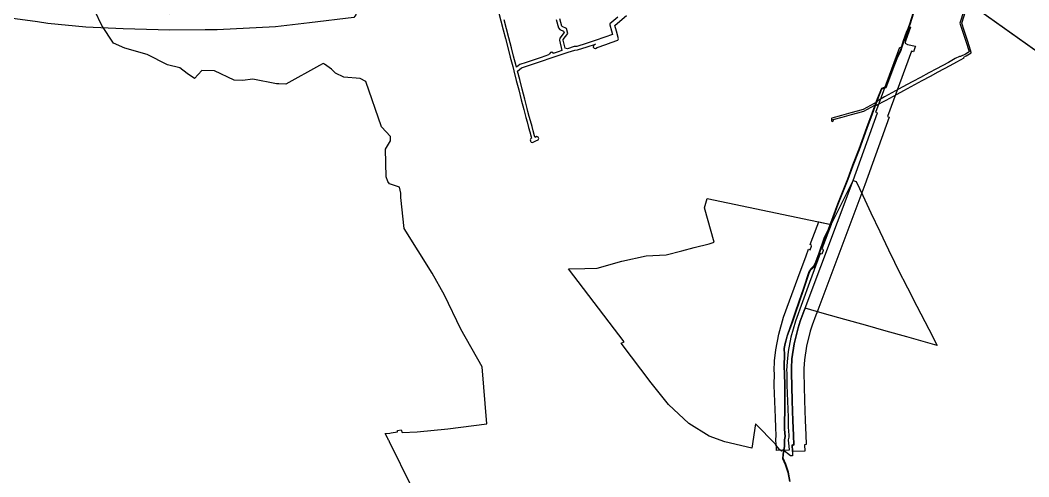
# Model space of a CAD drawing. Extents: x 896 to 2274771, y 652 to 548028.
# Drawn here: x 2229856 to 2235928, y 427913 to 430659 of the extents above; entities that cross this region are included whole.
import ezdxf

# ---------------------------------------------------------------- set-up
doc = ezdxf.new("R2010")
doc.units = 0
doc.header["$MEASUREMENT"] = 0
doc.layers.add('MUNICIPAL', color=14, linetype='CONTINUOUS')
doc.layers.add('Z', color=30, linetype='CONTINUOUS')

msp = doc.modelspace()

# ---------------------------------------------------------------- linework, layer by layer
at = {"layer": 'MUNICIPAL', "linetype": 'Continuous'}
msp.add_lwpolyline([(2232213.92, 427850.1), (2232079.54, 428122.51), (2232076.49, 428128.67), (2232074.12, 428132.3), (2232068.8, 428143.35), (2232067.63, 428146.66), (2232054.32, 428173.65), (2232080.43, 428175.02), (2232088.67, 428176.6), (2232128.48, 428183.46), (2232128.17, 428191.01), (2232149.44, 428196.14), (2232155.25, 428178.95), (2232245.24, 428183.67), (2232431.54, 428201.32), (2232664.79, 428231.81), (2232636.65, 428574.09), (2232509.74, 428800.58), (2232409.98, 429006.03), (2232337.17, 429137.68), (2232167.86, 429405.29), (2232146.67, 429591.71), (2232147.76, 429619.55), (2232139.29, 429654.19), (2232080.32, 429675.38), (2232068.58, 429689.61), (2232059.95, 429716.66), (2232055.98, 429883.47), (2232086.14, 429933.42), (2232086.23, 429959.43), (2232031.38, 430018.55), (2231936.23, 430290.89), (2231902.29, 430307.93), (2231805.28, 430317.23), (2231754.35, 430340.37), (2231729.4, 430364.51), (2231688.28, 430394.46), (2231680.96, 430398.85), (2231657.47, 430385.85), (2231456.05, 430274.46), (2231414.26, 430276.26), (2231398.81, 430276.93), (2231256.3, 430304.99), (2231193.83, 430296.73), (2231144.49, 430298.03), (2231026.37, 430354.2), (2230949.98, 430355.87), (2230906.56, 430308.75), (2230862.4, 430337.74), (2230817.66, 430372.82), (2230743.5, 430391.38), (2230620.7, 430451.81), (2230485.78, 430490.24), (2230417.92, 430520.43), (2230347.23, 430626.57), (2230305.55, 430714.65)], dxfattribs=at)
at = {"layer": 'Z', "linetype": 'Continuous'}
for points in [[(2228883.67, 435504.94), (2245195.5, 423932.21)], [(2228883.67, 435504.94), (2245195.5, 423932.21)], [(2228883.67, 435504.94), (2245194.76, 423931.95)], [(2229784.49, 430774.04), (2229974.71, 430747.83), (2230034.99, 430739.4), (2230258.51, 430716.78), (2230479.17, 430706.83), (2230756.93, 430698.4), (2230970.35, 430702.12), (2231040.35, 430700.93), (2231385.73, 430719.27), (2231585.94, 430742.32), (2231852.53, 430774.36), (2231863.21, 430788.66), (2231875.86, 430691.82), (2231864.93, 430675.23), (2231597.63, 430643), (2231394.11, 430619.58), (2231042.16, 430600.89), (2230970.37, 430602.1), (2230756.29, 430598.38), (2230475.39, 430606.91), (2230251.23, 430617), (2230023.03, 430640.11), (2229960.96, 430648.78), (2229766.34, 430675.69)], [(2232734.99, 430708.56), (2232748.66, 430655.95), (2232762.99, 430601.41), (2232776.82, 430548.44), (2232792.82, 430486.96), (2232806.12, 430436.98), (2232821.57, 430379.85), (2232827.04, 430354.22), (2232842.31, 430296.46), (2232856.97, 430239.62), (2232872.85, 430179.61), (2232887.92, 430121.87), (2232892.16, 430105.05), (2232900.37, 430074.61), (2232907.75, 430047.35), (2232916.8, 430014.61), (2232924.17, 429987.16), (2232932.3, 429957.46), (2232934.71, 429948.72), (2232929.75, 429946.93), (2232925.98, 429938.91), (2232927.87, 429933.69), (2232927.8, 429933.48), (2232928.99, 429930.57), (2232929.55, 429930.31), (2232932.08, 429925.71), (2232940.6, 429923.25), (2232953.04, 429930.11), (2232961.08, 429933.65), (2232975.12, 429939.64), (2232978.43, 429947.87), (2232974.94, 429956.02), (2232966.72, 429959.33), (2232955.33, 429954.46), (2232952.94, 429963.12), (2232944.82, 429992.76), (2232937.45, 430020.23), (2232928.4, 430053), (2232921.03, 430080.19), (2232912.87, 430110.46), (2232908.65, 430127.19), (2232893.55, 430185.05), (2232877.68, 430245.03), (2232863.02, 430301.87), (2232849.55, 430352.82), (2232874.46, 430373.44), (2232909.18, 430385.12), (2232951.88, 430399.23), (2232999.39, 430415), (2233047.08, 430430.76), (2233101.46, 430448.77), (2233153.98, 430465.86), (2233194.76, 430479.5), (2233211.18, 430480.53), (2233269.1, 430499.41), (2233319.36, 430515.64), (2233307.07, 430506.5), (2233305.79, 430497.73), (2233311.08, 430490.62), (2233319.85, 430489.34), (2233328.47, 430495.76), (2233381.26, 430513.56), (2233414.73, 430525.2), (2233454.4, 430539.25), (2233458.29, 430546.78), (2233444.91, 430593.71), (2233435.55, 430626.21), (2233466.78, 430653.41), (2233505.18, 430686.61)], [(2233083.48, 430662.29), (2233096.62, 430613.69), (2233104.17, 430603.56), (2233127.54, 430593.34), (2233129.84, 430584.3), (2233104.9, 430551.11), (2233102.36, 430539.01), (2233117.75, 430476.57), (2233094.79, 430469.1), (2233064.64, 430459.11), (2233064.34, 430461.46), (2233057.33, 430466.89), (2233048.54, 430465.78), (2233042.12, 430457.5), (2233038.98, 430453.18), (2233036.83, 430449.91), (2232992.67, 430435.31), (2232945.16, 430419.55), (2232902.41, 430405.42), (2232863.87, 430392.46), (2232844.23, 430376.2), (2232842.38, 430384.88), (2232826.79, 430442.52), (2232813.51, 430492.41), (2232797.53, 430553.84), (2232783.69, 430606.83), (2232769.37, 430661.35)], [(2233453.57, 430677.32), (2233406.66, 430636.68), (2233404.9, 430630.6), (2233415.88, 430594.36), (2233422.63, 430572.11), (2233374.9, 430556.62), (2233318.04, 430537.71), (2233262.5, 430519.76), (2233207.12, 430501.71), (2233190.63, 430500.68), (2233150.03, 430487.1), (2233136.46, 430490.07), (2233124.3, 430539.39), (2233124.86, 430542.05), (2233153.11, 430579.64), (2233145.7, 430608.75), (2233117.94, 430620.89), (2233116.21, 430623.21), (2233104.1, 430668)], [(2235230.51, 430698.97), (2235210.79, 430640.39), (2235198.7, 430606.2), (2235190.01, 430584.64), (2235171.1, 430533.98), (2235154.98, 430480.58), (2235131.33, 430429.78), (2235108.38, 430368.24), (2235087.73, 430314.81), (2235066.35, 430257.86), (2235040.43, 430249.21), (2235014.49, 430185.46), (2234983.2, 430097.78), (2234950.3, 430010.97), (2234904.27, 429883.26), (2234866.46, 429786.64), (2234836.58, 429703.54), (2234775.71, 429553.23), (2234719.63, 429400.55), (2234693.38, 429346.39), (2234663.36, 429257.43), (2234639.12, 429194.14), (2234632.6, 429179.12), (2234615.44, 429163.85), (2234603.84, 429144.68), (2234571.57, 429047.84), (2234543.29, 428966.48), (2234521.71, 428902.99), (2234502.93, 428848.83), (2234472.25, 428763.27), (2234456.42, 428704.9), (2234453.56, 428683.97), (2234455.51, 428647.95), (2234453.07, 428577.79), (2234454.45, 428529.66), (2234457.87, 428467.44), (2234456.51, 428380.07), (2234457.19, 428293.25), (2234454.48, 428259.89), (2234455.66, 428198.35), (2234458.89, 428155.4), (2234455.85, 428135.05), (2234455.17, 428097.66), (2234447.36, 428047.75), (2234445.54, 428023.05), (2234461.82, 427986.63), (2234477.77, 427938.47), (2234487.41, 427883.98)], [(2234491.45, 427884.86), (2234481.7, 427939.95), (2234465.56, 427988.66), (2234449.68, 428024.2), (2234451.39, 428047.5), (2234459.23, 428097.54), (2234459.91, 428134.95), (2234462.98, 428155.53), (2234459.71, 428198.87), (2234458.54, 428260.04), (2234461.25, 428293.38), (2234460.57, 428380.36), (2234461.93, 428467.84), (2234458.5, 428530.16), (2234457.14, 428578.08), (2234459.57, 428648.3), (2234457.64, 428684.07), (2234460.4, 428704.25), (2234476.1, 428762.13), (2234506.72, 428847.54), (2234525.51, 428901.74), (2234547.1, 428965.22), (2234575.38, 429046.6), (2234607.49, 429142.96), (2234618.44, 429161.06), (2234635.84, 429176.55), (2234642.83, 429192.63), (2234667.14, 429256.11), (2234697.09, 429344.87), (2234723.32, 429398.98), (2234779.45, 429551.81), (2234840.33, 429702.13), (2234870.22, 429785.26), (2234908.02, 429881.88), (2234954.07, 430009.61), (2234986.97, 430096.43), (2235018.23, 430184.06), (2235043.43, 430245.97), (2235069.42, 430254.67), (2235091.47, 430313.39), (2235112.12, 430366.82), (2235135.02, 430428.23), (2235158.72, 430479.15), (2235174.9, 430532.7), (2235193.74, 430583.19), (2235202.44, 430604.79), (2235214.57, 430639.09), (2235234.27, 430697.58)], [(2235535.61, 430715.37), (2235512.89, 430640.54), (2235528.44, 430592.87), (2235550.33, 430526.54), (2235566.69, 430475.92), (2235568.91, 430468.66), (2235545.93, 430455.19), (2235517.53, 430439.83), (2235509.82, 430441.34), (2235485.11, 430427.97), (2235443.43, 430405.27), (2235372.43, 430367), (2235326.56, 430342.04), (2235275.5, 430314.78), (2235230.57, 430290.63), (2235165.53, 430255.34), (2235125.34, 430233.59), (2235059.15, 430197.17), (2235014.01, 430172.95), (2235011.38, 430165.86), (2234996.39, 430157.82), (2234930.63, 430122.12), (2234895.18, 430112.13), (2234856.68, 430101.94), (2234800.34, 430086.5), (2234741.71, 430070.42), (2234739.36, 430067.25), (2234739.75, 430053.91), (2234743.19, 430050.67), (2234747.91, 430050.81), (2234751.15, 430054.25), (2234750.95, 430061.13), (2234803.35, 430075.51), (2234859.65, 430090.93), (2234898.19, 430101.13), (2234934.95, 430111.49), (2235001.8, 430147.79), (2235005.39, 430149.71), (2235007.68, 430145.45), (2235069.36, 430178.37), (2235135.59, 430214.8), (2235175.72, 430236.52), (2235240.74, 430271.8), (2235285.61, 430295.92), (2235336.71, 430323.2), (2235382.62, 430348.18), (2235453.62, 430386.46), (2235495.32, 430409.16), (2235539.33, 430433), (2235537.07, 430437.44), (2235551.52, 430445.26), (2235580.26, 430462.1), (2235581.7, 430465.79), (2235577.57, 430479.33), (2235561.17, 430530.08), (2235539.28, 430596.43), (2235524.84, 430640.67), (2235546.52, 430712.09)]]:
    msp.add_lwpolyline(points, dxfattribs=at)
for points in [[(2234504.88, 428064.41), (2234502.99, 428104.37), (2234513.09, 428103.17), (2234510.8, 428162.69), (2234507.48, 428249.27), (2234502.3, 428369.07), (2234499.1, 428539.09), (2234499.26, 428566.54), (2234501.76, 428623.14), (2234515.13, 428713.17), (2234540.03, 428808.26), (2234552.24, 428848.81), (2234575.55, 428913.05), (2234581.64, 428927.07), (2234870.38, 429694.82), (2235015.95, 430102.05), (2235006.66, 430105.74), (2235151.34, 430496.28), (2235162.9, 430493.4), (2235173.29, 430523.9), (2235211.11, 430619.89), (2235216.22, 430617.61), (2235185.84, 430533.62), (2235183.16, 430524.78), (2235184.39, 430521.71), (2235197.29, 430513.29), (2235245.54, 430502.67), (2235243.72, 430498.05), (2235233.89, 430469.22), (2235222.33, 430472.1), (2235077.28, 430080.49), (2235086.57, 430076.8), (2234940.8, 429669), (2234651.18, 428898.91), (2234645.26, 428885.29), (2234623.45, 428825.19), (2234612.24, 428787.94), (2234588.72, 428698.12), (2234576.52, 428615.96), (2234574.25, 428564.67), (2234574.1, 428539.58), (2234577.27, 428371.4), (2234582.42, 428252.33), (2234585.75, 428165.56), (2234588.04, 428106.05), (2234578.01, 428105.67), (2234579.82, 428067.29)], [(2233623.61, 429242.35), (2233744.86, 429246.99), (2233838.27, 429272.24), (2233912.92, 429292.42), (2234004.11, 429313.43), (2234032.83, 429324.52), (2233975.61, 429530.48), (2233991.81, 429586.55), (2234738.63, 429429.94), (2234870.38, 429694.82), (2234888.36, 429688.17), (2234928.43, 429603.73), (2234977.37, 429500.61), (2235030.42, 429388.84), (2235083.13, 429277.78), (2235118.6, 429203.03), (2235139.93, 429161.64), (2235197.87, 429049.19), (2235254.3, 428939.66), (2235326.22, 428800.1), (2235376.76, 428702), (2235192.52, 428754.15), (2235068.65, 428789.22), (2234943.85, 428824.54), (2234821.24, 428859.25), (2234698.8, 428893.91), (2234581.64, 428927.07), (2234575.55, 428913.05), (2234552.24, 428848.81), (2234540.03, 428808.26), (2234515.13, 428713.17), (2234501.76, 428623.14), (2234499.26, 428566.54), (2234499.1, 428539.09), (2234502.3, 428369.07), (2234507.48, 428249.27), (2234510.8, 428162.69), (2234513.09, 428103.17), (2234502.99, 428104.37), (2234504.88, 428064.41), (2234506.08, 428039.15), (2234493.05, 428038.85), (2234446.72, 428075), (2234438.68, 428067.24), (2234426.94, 428077.55), (2234414.12, 428091.07), (2234403.04, 428108.34), (2234282.4, 428231.66), (2234260.68, 428085.43), (2234098.61, 428123.65), (2234003.05, 428156.23), (2233881.69, 428232.41), (2233758.48, 428347.02), (2233654.72, 428478.16), (2233473.26, 428716.07), (2233492.59, 428725.39), (2233156.54, 429163.22), (2233255.63, 429166.22), (2233329.16, 429168.45), (2233478.03, 429209.36)], [(2234484.47, 428073.33), (2234409.51, 428070.75), (2234408.82, 428091.05), (2234406.47, 428105.02), (2234404.57, 428137.19), (2234407.69, 428159.93), (2234407.94, 428163.12), (2234405.12, 428207.75), (2234403.63, 428268.7), (2234399.38, 428364.9), (2234395.76, 428462.72), (2234396.08, 428535.84), (2234394.68, 428550.58), (2234397.68, 428610.83), (2234404.65, 428676.69), (2234422.47, 428770.48), (2234451.49, 428872.24), (2234536.56, 429107.46), (2234586.55, 429241.28), (2234601.58, 429281.53), (2234611.99, 429277.49), (2234620.54, 429300.84), (2234617.01, 429307.84), (2234612.14, 429309.8), (2234628.16, 429352.68), (2234628.55, 429352.53), (2234664.28, 429445.53), (2234738.63, 429429.94), (2234682.4, 429283.55), (2234687.27, 429281.59), (2234690.8, 429274.59), (2234682.25, 429251.24), (2234671.84, 429255.28), (2234606.95, 429081.58), (2234522.9, 428849.18), (2234495.52, 428753.16), (2234478.91, 428665.72), (2234472.48, 428605.01), (2234469.86, 428552.28), (2234471.1, 428539.23), (2234470.77, 428463.94), (2234474.32, 428367.94), (2234478.59, 428271.27), (2234480.06, 428211.03), (2234483.12, 428162.61), (2234482.3, 428151.94), (2234479.87, 428134.27), (2234481.1, 428113.47), (2234483.6, 428098.59)]]:
    msp.add_lwpolyline(points, close=True, dxfattribs=at)

doc.saveas('drawing.dxf')
